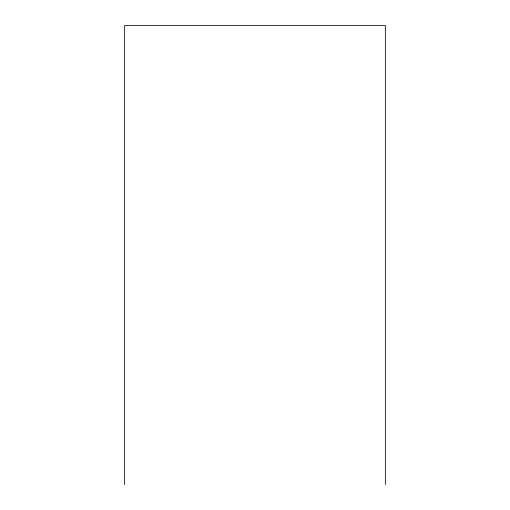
<?xml version="1.0" encoding="UTF-8"?>
<svg xmlns="http://www.w3.org/2000/svg" width="510" height="510" viewBox="0 0 510 510"><rect width="100%" height="100%" fill="white"/><g stroke="black" fill="none" stroke-linecap="round" stroke-linejoin="round"><path stroke-width="0.76" d="M385.356 484.5L385.356 25.5L124.644 25.5L124.644 484.5"/></g></svg>
